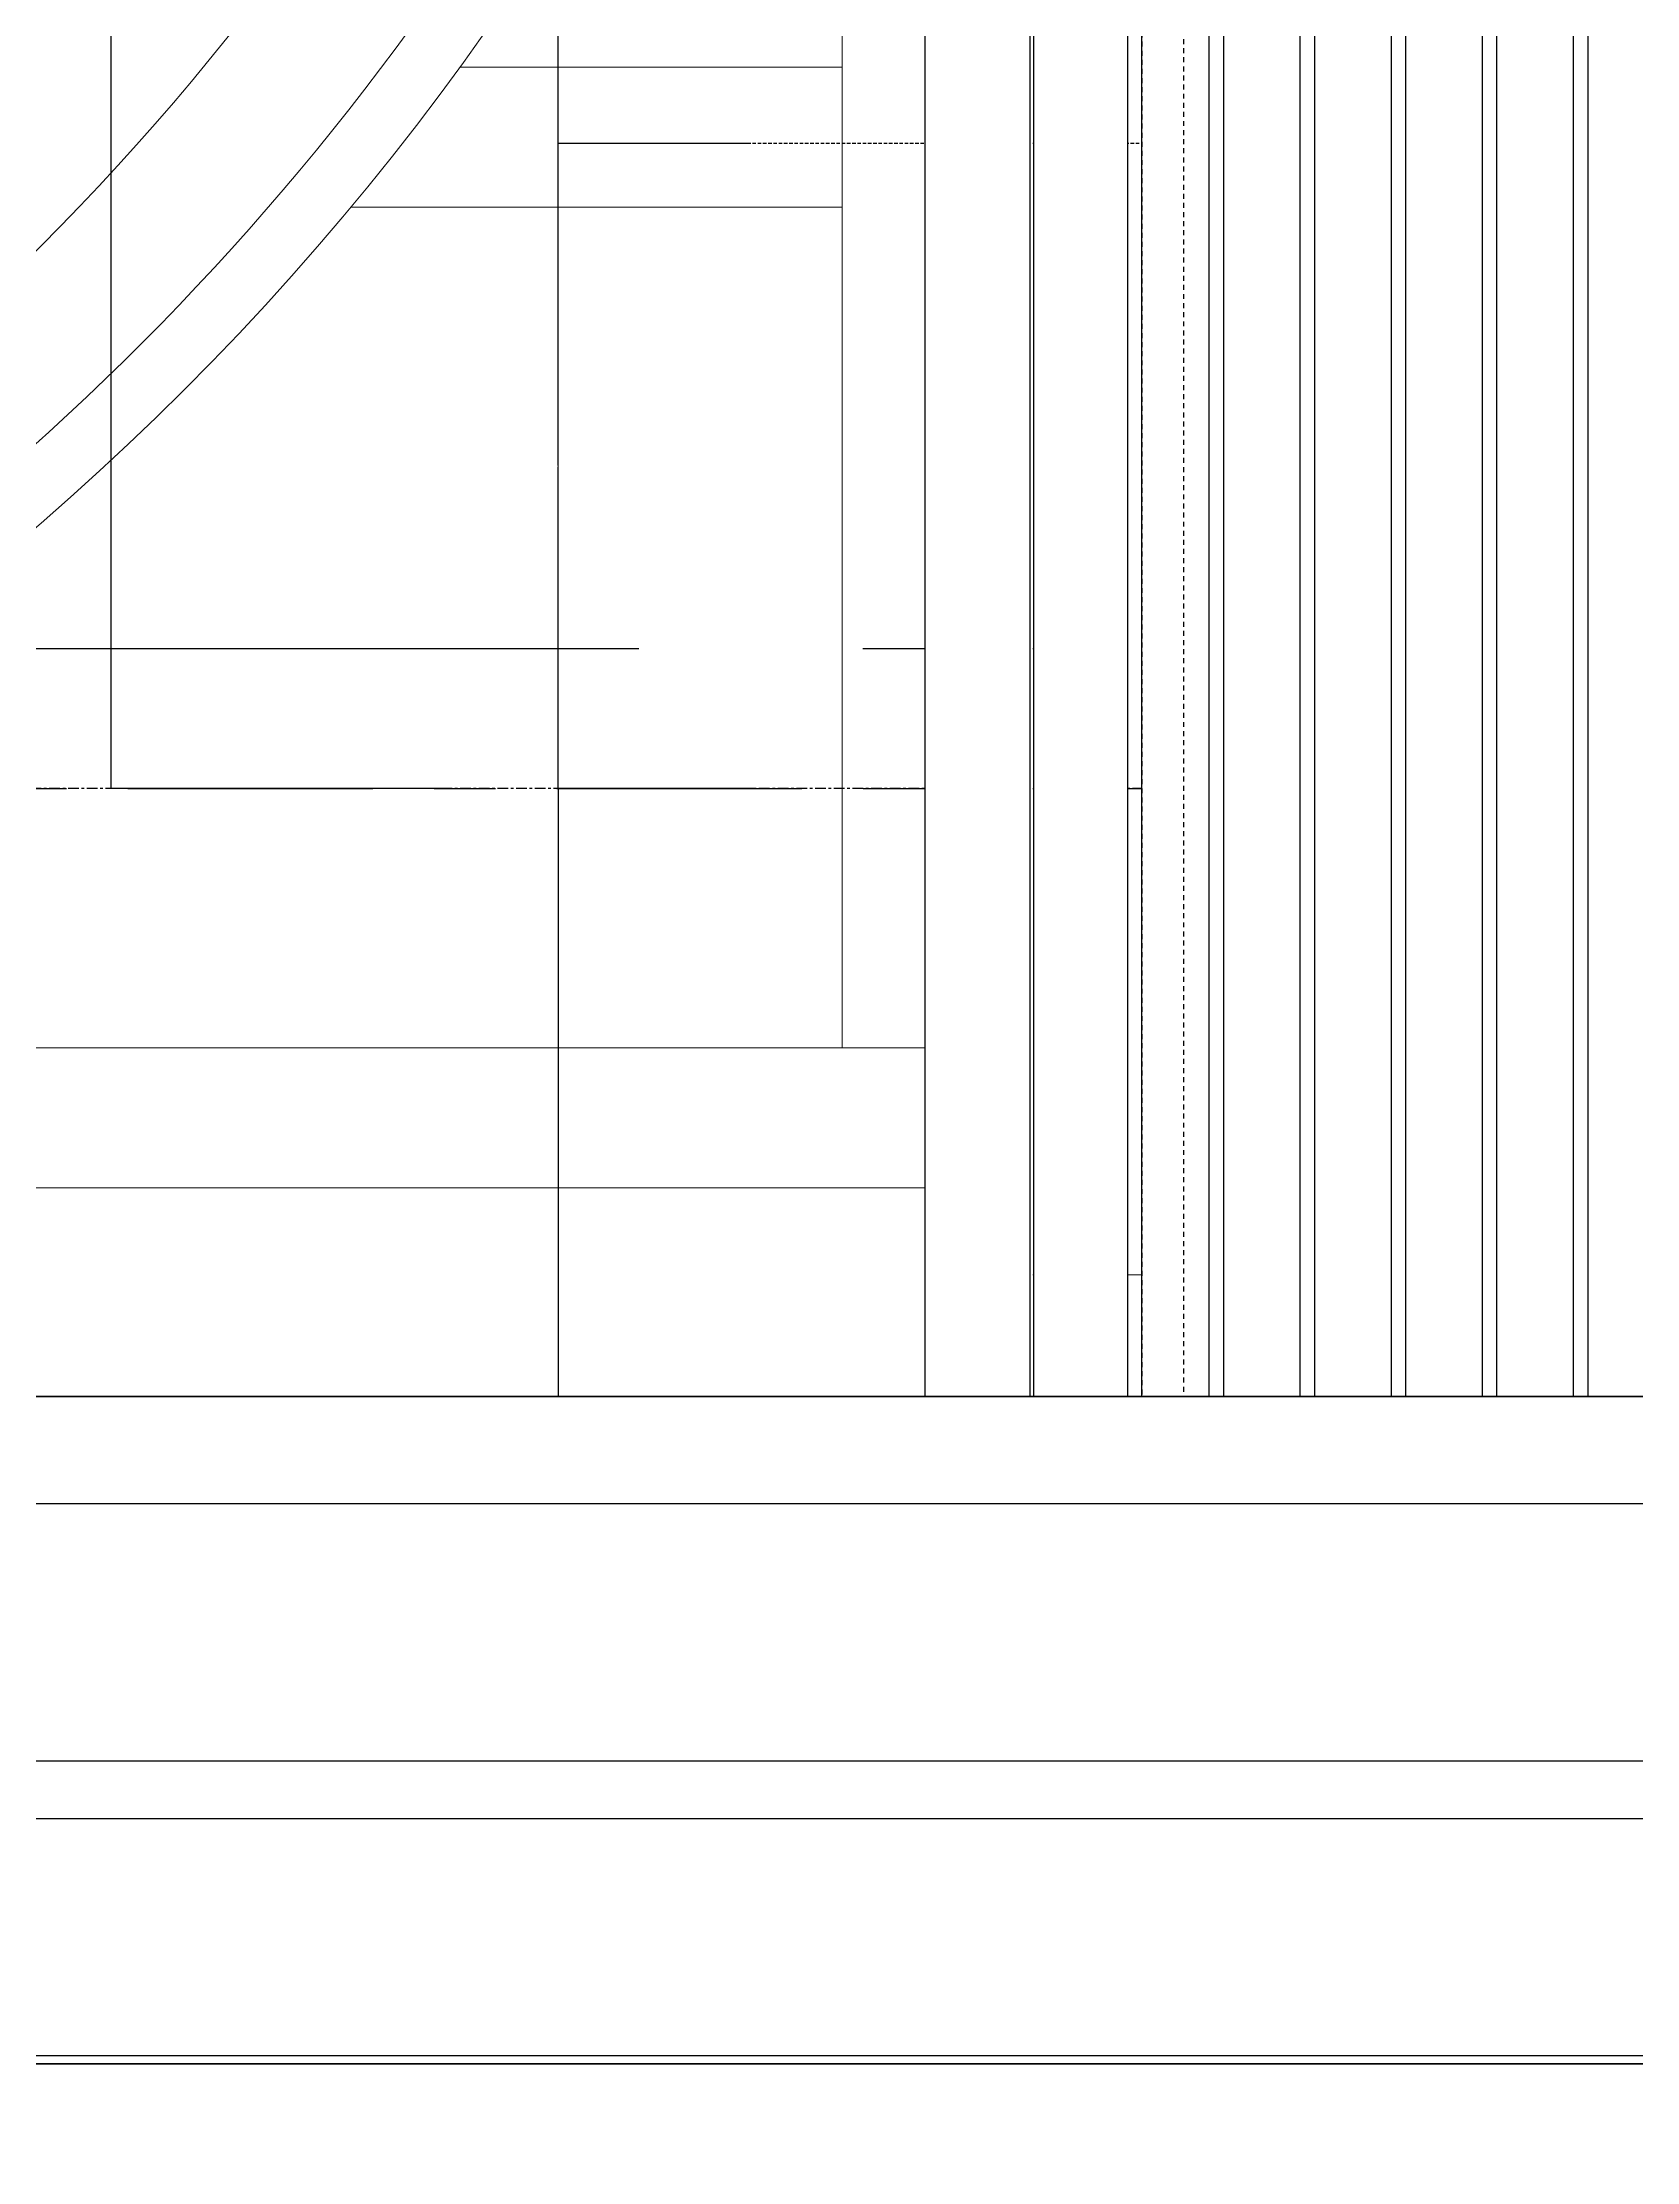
# Model space of a CAD drawing. Header units: millimetres. Extents: x 663313 to 1226001, y 1431724 to 1620898.
# Drawn here: x 896798 to 897936, y 1512975 to 1514488 of the extents above; entities that cross this region are included whole.
import ezdxf

# ---------------------------------------------------------------- set-up
doc = ezdxf.new("R2010")
doc.units = ezdxf.units.MM
for name, pattern in [('CENTER', [50.8, 31.75, -6.35, 6.35, -6.35]), ('DPA_Grid _ Level 100', [1000, 550, -160, 130, -160]), ('Grid Line', [22.225, 12.7, -3.175, 3.175, -3.175]), ('HIDDEN', [0.375, 0.25, -0.125]), ('TA_GL_000.70000', [1.925, 0.7, -0.175, 0.175, -0.175, 0.7]), ('TA_HL_001.00000', [6.5, 3.55, -2.95]), ('XKITLINE00', [0])]:
    doc.linetypes.add(name, pattern=pattern)
doc.layers.get('Defpoints').update_dxf_attribs({"color": 140})
doc.layers.add('000 - 0_HIDE_OBJ_FRAMING_DEF_SUB', color=1, linetype='Continuous', plot=False)
for name, color, linetype in [('000 - 0_SYM_DWG_GRIDLINE_MAIN_COLOR_251', 251, 'Continuous'), ('000 - CONCRETE_EX_BUILDING_CUT_COLOR_1', 1, 'Continuous'), ('000 - CONCRETE_EX_BUILDING_WIPEOUT_', 250, 'Continuous'), ('000 - GRID', 251, 'CENTER'), ('010 - ASPG_EXTR_MAIN_COLOR_2', 2, 'Continuous'), ('010 - ASPG_EXTR_WIPEOUT_', 250, 'Continuous'), ('010 - ASPG_FRAMING_MAIN_COLOR_1', 1, 'Continuous'), ('010 - ASPG_FRAMING_SUB_COLOR_2', 1, 'Continuous'), ('010 - ASPG_FRAMING_WIPEOUT_', 250, 'Continuous'), ('A-canopy', 1, 'Continuous'), ('DIM', 1, 'Continuous')]:
    doc.layers.add(name, color=color, linetype=linetype)
for name, color, linetype, lineweight in [('A-FLOR-E', 2, 'Continuous', 9), ('A-GENM', 29, 'Continuous', 9), ('Part', 2, 'Continuous', 0)]:
    doc.layers.add(name, color=color, linetype=linetype, lineweight=lineweight)
doc.styles.add('Arial', font='arial.ttf')
doc.styles.add('TA', font='', dxfattribs={"height": 4.5})
doc.styles.get('TA').set_extended_font_data('Cordia New')
doc.dimstyles.new('Dim - 40 - End', dxfattribs={"dimscale": 0.04, "dimtxt": 3, "dimasz": 1, "dimexe": 0, "dimexo": 2.5, "dimgap": 1.5, "dimtad": 1, "dimdec": 0, "dimlfac": 1000, "dimzin": 1, "dimdsep": 46, "dimtxsty": 'Arial', "dimblk": 'END', "dimcen": 0.09, "dimclrd": 1, "dimclre": 49, "dimclrt": 3, "dimadec": 0, "dimazin": 0, "dimtfac": 1, "dimtdec": 0, "dimtix": 1, "dimtofl": 0, "dimtmove": 2, "dimatfit": 3, "dimfxl": 1, "dimtfill": 1, "dimtfillclr": 256, "dimtolj": 1, "dimtzin": 0, "dimarcsym": 0})

# ---------------------------------------------------------------- blocks, each defined once
blk = doc.blocks.new('C-1-PP18-AR-2441-01-C_20260531-230906_ELEVATION_4_EX')
at = {"layer": '000 - 0_HIDE_OBJ_FRAMING_DEF_SUB', "linetype": 'DPA_Grid _ Level 100'}
blk.add_line((-11280.2, 106450), (32875.3, 106450), dxfattribs=at)
blk.add_wipeout([(12094.7, 105340), (12627.9, 105340), (12627.9, 105690), (4599.1, 105718), (3097.8, 105718), (3097.8, 105690), (-6750, 105690), (-6750, 105340), (-4754.8, 105340), (-4754.8, 102345), (-4810.3, 102345), (-4810.3, 102340), (-7510, 102340), (-7510, 102040), (-7560, 102040), (-7560, 101202), (24568, 101202), (24568, 102040), (24518, 102040), (24518, 102340), (13027.9, 102340), (13027.9, 102390), (12727.9, 102390), (12727.9, 102340), (12094.7, 102340)]).dxf.layer = '000 - CONCRETE_EX_BUILDING_WIPEOUT_'
blk = doc.blocks.new('GM_Louver Grill Vertical Z1 - Z Profile-18225337-ENT 4 ELE-4 sheet')
at = {"layer": 'A-GENM', "color": 39}
blk.add_line((131839.2, 105680), (131839.2, 110050), dxfattribs=at)
blk = doc.blocks.new('4')
at = {"layer": 'DIM'}
for p, q in [((128164.5, 105680), (128164.5, 110050)), ((128613.2, 105730), (128164.5, 105730))]:
    blk.add_line(p, q, dxfattribs=at)
blk.add_lwpolyline([(128114.5, 110050), (128663.2, 110050), (128663.2, 105680), (128114.5, 105680)], close=True, dxfattribs=at)
at = {"layer": 'A-GENM'}
for p in [(-3624.8, 0), (-3544.8, 0), (-3464.9, 0), (-3384.9, 0), (-3305, 0)]:
    blk.add_blockref('GM_Louver Grill Vertical Z1 - Z Profile-18225337-ENT 4 ELE-4 sheet', p, dxfattribs=at)
blk = doc.blocks.new('canu')
at = {"layer": '000 - CONCRETE_EX_BUILDING_CUT_COLOR_1', "linetype": 'XKITLINE00', "lineweight": 0}
for p, q in [((663604.4708, 1524737.8156), (663604.4708, 1524735.6931)), ((663604.3708, 1524737.0842), (663604.3708, 1524735.6931)), ((663604.098, 1524736.3931), (663604.3708, 1524736.3931)), ((663604.0199, 1524736.2931), (663604.3708, 1524736.2931)), ((663601.3018, 1524735.2581), (663604.6009, 1524735.4309)), ((663601.3026, 1524735.2431), (663604.6009, 1524735.4159)), ((663601.3018, 1524735.1081), (663604.6009, 1524735.1081)), ((663604.6009, 1524735.0981), (663601.3018, 1524735.0981))]:
    blk.add_line(p, q, dxfattribs=at)
blk.add_lwpolyline([(663602.9797, 1524735.6931, 0.327722), (663604.4221, 1524737.4187), (663604.4258, 1524737.538), (663604.4258, 1524738.1281), (663604.3258, 1524738.1281), (663604.3258, 1524737.538), (663604.3223, 1524737.425, -0.377868), (663602.6388, 1524735.7416), (663602.5258, 1524735.7381), (663601.4758, 1524735.7381), (663601.4758, 1524735.6381), (663601.7758, 1524735.6381)], format="xyb", dxfattribs=at)
blk.add_lwpolyline([(663601.7758, 1524735.6931), (663601.7758, 1524735.5931), (663604.4708, 1524735.5931), (663604.4708, 1524735.6931), (663602.9773, 1524735.6931)], close=True, dxfattribs=at)
blk.add_lwpolyline([(663604.4782, 1524735.4245), (663604.5009, 1524735.531), (663604.6009, 1524735.531), (663604.6009, 1524735.0981)], dxfattribs=at)
blk.add_arc((663602.5258, 1524737.5381), 1.945, 288.4525, 341.5437, dxfattribs=at)
blk = doc.blocks.new('END')
at = {"color": 1}
for p, q in [((2, 0), (-2, 0)), ((0, 2), (0, -2))]:
    blk.add_line(p, q, dxfattribs=at)
at = {"color": 3}
blk.add_line((-1, -1), (1, 1), dxfattribs=at)
blk = doc.blocks.new('*D3599')
at = {"layer": '000 - 0_HIDE_OBJ_FRAMING_DEF_SUB', "color": 49, "lineweight": -2, "transparency": 16777216}
for p, q in [((-3647.1, 106350), (-3787.8, 106350)), ((-3647.1, 105400), (-3787.8, 105400))]:
    blk.add_line(p, q, dxfattribs=at)
at = {"layer": '000 - 0_HIDE_OBJ_FRAMING_DEF_SUB', "color": 1, "lineweight": -2, "transparency": 16777216}
blk.add_line((-3787.8, 106350), (-3787.8, 105400), dxfattribs=at)
at = {"layer": 'Defpoints', "color": 0, "transparency": 16777216}
for p in [(-3647, 106350), (-3787.8, 105400), (-3647, 105400)]:
    blk.add_point(p, dxfattribs=at)
at = {"layer": '000 - 0_HIDE_OBJ_FRAMING_DEF_SUB', "color": 1, "lineweight": -2, "transparency": 16777216, "xscale": 0.04, "yscale": 0.04, "zscale": 0.04}
for p, rotation in [((-3787.8, 106350), 90), ((-3787.8, 105400), 270)]:
    blk.add_blockref('END', p, dxfattribs=dict(at, rotation=rotation))
at = {"layer": '000 - 0_HIDE_OBJ_FRAMING_DEF_SUB', "color": 3, "transparency": 16777216, "insert": (-3787.9, 105875), "char_height": 0.12, "attachment_point": 5, "rotation": 90, "style": 'Arial', "bg_fill": 3, "box_fill_scale": 1.1, "bg_fill_color": 256, "bg_fill_true_color": 13158600, "bg_fill_transparency": 0}
blk.add_mtext('\\A1;950000', dxfattribs=at)
blk = doc.blocks.new('*D3600')
at = {"layer": '000 - 0_HIDE_OBJ_FRAMING_DEF_SUB', "color": 49, "lineweight": -2, "transparency": 16777216}
for p, q in [((-3651.1, 106810.5), (-3787.8, 106810.5)), ((-3651.1, 106350), (-3787.8, 106350))]:
    blk.add_line(p, q, dxfattribs=at)
at = {"layer": '000 - 0_HIDE_OBJ_FRAMING_DEF_SUB', "color": 1, "lineweight": -2, "transparency": 16777216}
blk.add_line((-3787.8, 106350), (-3787.8, 106810.5), dxfattribs=at)
at = {"layer": 'Defpoints', "color": 0, "transparency": 16777216}
for p in [(-3787.8, 106810.5), (-3651, 106810.5), (-3651, 106350)]:
    blk.add_point(p, dxfattribs=at)
at = {"layer": '000 - 0_HIDE_OBJ_FRAMING_DEF_SUB', "color": 1, "lineweight": -2, "transparency": 16777216, "xscale": 0.04, "yscale": 0.04, "zscale": 0.04}
for p, rotation in [((-3787.8, 106810.5), 90), ((-3787.8, 106350), 270)]:
    blk.add_blockref('END', p, dxfattribs=dict(at, rotation=rotation))
at = {"layer": '000 - 0_HIDE_OBJ_FRAMING_DEF_SUB', "color": 3, "transparency": 16777216, "insert": (-3787.9, 106580.2), "char_height": 0.12, "attachment_point": 5, "rotation": 90, "style": 'Arial', "bg_fill": 3, "box_fill_scale": 1.1, "bg_fill_color": 256, "bg_fill_true_color": 13158600, "bg_fill_transparency": 0}
blk.add_mtext('\\A1;460500', dxfattribs=at)
blk = doc.blocks.new('*D3601')
at = {"layer": '000 - 0_HIDE_OBJ_FRAMING_DEF_SUB', "color": 49, "lineweight": -2, "transparency": 16777216}
for p, q in [((-3651.5, 108140), (-3787.8, 108140)), ((-3651.5, 106810.5), (-3787.8, 106810.5))]:
    blk.add_line(p, q, dxfattribs=at)
at = {"layer": '000 - 0_HIDE_OBJ_FRAMING_DEF_SUB', "color": 1, "lineweight": -2, "transparency": 16777216}
blk.add_line((-3787.8, 106810.5), (-3787.8, 108140), dxfattribs=at)
at = {"layer": 'Defpoints', "color": 0, "transparency": 16777216}
for p in [(-3787.8, 108140), (-3651.4, 108140), (-3651.4, 106810.5)]:
    blk.add_point(p, dxfattribs=at)
at = {"layer": '000 - 0_HIDE_OBJ_FRAMING_DEF_SUB', "color": 1, "lineweight": -2, "transparency": 16777216, "xscale": 0.04, "yscale": 0.04, "zscale": 0.04}
for p, rotation in [((-3787.8, 108140), 90), ((-3787.8, 106810.5), 270)]:
    blk.add_blockref('END', p, dxfattribs=dict(at, rotation=rotation))
at = {"layer": '000 - 0_HIDE_OBJ_FRAMING_DEF_SUB', "color": 3, "transparency": 16777216, "insert": (-3787.9, 107475.3), "char_height": 0.12, "attachment_point": 5, "rotation": 90, "style": 'Arial', "bg_fill": 3, "box_fill_scale": 1.1, "bg_fill_color": 256, "bg_fill_true_color": 13158600, "bg_fill_transparency": 0}
blk.add_mtext('\\A1;1329500', dxfattribs=at)
blk = doc.blocks.new('*D3618')
at = {"layer": '000 - 0_HIDE_OBJ_FRAMING_DEF_SUB', "color": 49, "lineweight": -2, "transparency": 16777216}
for p, q in [((-3863.9, 108540), (-4106.9, 108540)), ((-3863.9, 106350), (-4106.9, 106350))]:
    blk.add_line(p, q, dxfattribs=at)
at = {"layer": '000 - 0_HIDE_OBJ_FRAMING_DEF_SUB', "color": 1, "lineweight": -2, "transparency": 16777216}
blk.add_line((-4106.9, 106350), (-4106.9, 108540), dxfattribs=at)
at = {"layer": 'Defpoints', "color": 0, "transparency": 16777216}
for p in [(-4106.9, 108540), (-3863.8, 108540), (-3863.8, 106350)]:
    blk.add_point(p, dxfattribs=at)
at = {"layer": '000 - 0_HIDE_OBJ_FRAMING_DEF_SUB', "color": 1, "lineweight": -2, "transparency": 16777216, "xscale": 0.04, "yscale": 0.04, "zscale": 0.04}
for p, rotation in [((-4106.9, 108540), 90), ((-4106.9, 106350), 270)]:
    blk.add_blockref('END', p, dxfattribs=dict(at, rotation=rotation))
at = {"layer": '000 - 0_HIDE_OBJ_FRAMING_DEF_SUB', "color": 3, "transparency": 16777216, "insert": (-4107, 107445), "char_height": 0.12, "attachment_point": 5, "rotation": 90, "style": 'Arial', "bg_fill": 3, "box_fill_scale": 1.1, "bg_fill_color": 256, "bg_fill_true_color": 13158600, "bg_fill_transparency": 0}
blk.add_mtext('\\A1;2190000', dxfattribs=at)
blk = doc.blocks.new('*U4820')
at = {"layer": '000 - 0_SYM_DWG_GRIDLINE_MAIN_COLOR_251', "color": 0, "linetype": 'ByBlock', "ltscale": 5}
blk.add_line((155.4, 0), (-509, 0), dxfattribs=at)
at = {"style": 'TA', "flags": 1}
blk.add_attdef('LOCATION', (6, -6), '', height=4.5, rotation=270, dxfattribs=at)
blk = doc.blocks.new('W-1-PP18-ST_ENT4_REV00_20260531-234008_ELEVATION_4_DIMS')
at = {"layer": '000 - GRID', "linetype": 'TA_GL_000.70000', "xscale": 50.00000000000043, "yscale": 50.00000000000043, "zscale": 50.00000000000043, "rotation": 180}
blk.add_blockref('*U4820', (0, 106350), dxfattribs=at)
blk = doc.blocks.new('*U3580')
blk.add_wipeout([(0, -476.3), (-17959.2, -476.3), (-17959.2, -470.3), (-17909.2, -470.3), (-17909.2, -301.3), (-18159.3, -301.3), (-18159.3, -276.3), (-17734, -259.9), (-17734, -76.3), (-17315, -76.3), (-17315, 0), (0, 0)]).dxf.layer = 'A-canopy'
at = {"layer": 'A-canopy'}
for p, q in [((-17315, -76.3), (0, -76.3)), ((-17734, -259.9), (0, -259.9)), ((0, -301.3), (-17909.2, -301.3)), ((-17909.2, -470.3), (0, -470.3))]:
    blk.add_line(p, q, dxfattribs=at)
blk.add_lwpolyline([(0, 0), (-17315, 0), (-17315, -76.3), (-17734, -76.3), (-17734, -259.9), (-18159.3, -276.3), (-18159.3, -301.3), (-17909.2, -301.3), (-17909.2, -470.3), (-17959.2, -470.3), (-17959.2, -476.3), (0, -476.3)], dxfattribs=at)
blk.add_lwpolyline([(0, -476.3), (-17959.2, -476.3), (-17959.2, -470.3), (-17909.2, -470.3), (-17909.2, -301.3), (-18159.3, -301.3), (-18159.3, -276.3), (-17734, -259.9), (-17734, -76.3), (-17315, -76.3), (-17315, 0), (0, 0)], close=True, dxfattribs=at)
blk = doc.blocks.new('*U4744')
blk.add_wipeout([(50, 0), (465, 0), (465, 4370), (50, 4370)]).dxf.layer = '010 - ASPG_EXTR_WIPEOUT_'
at = {"layer": '010 - ASPG_EXTR_MAIN_COLOR_2'}
for points in [[(146.6, 0), (156.8, 0), (156.8, 4370), (146.6, 4370)], [(211.6, 0), (221.8, 0), (221.8, 4370), (211.6, 4370)], [(276.6, 0), (286.8, 0), (286.8, 4370), (276.6, 4370)], [(341.6, 0), (351.8, 0), (351.8, 4370), (341.6, 4370)], [(406.6, 0), (416.8, 0), (416.8, 4370), (406.6, 4370)]]:
    blk.add_lwpolyline(points, close=True, dxfattribs=at)
at = {"layer": '010 - ASPG_FRAMING_SUB_COLOR_2'}
blk.add_lwpolyline([(50, 0), (465, 0), (465, 4370), (50, 4370)], close=True, dxfattribs=at)
blk = doc.blocks.new('*U4799')
at = {"layer": '010 - ASPG_FRAMING_MAIN_COLOR_1', "linetype": 'ByBlock'}
for points in [[(0, 0), (0, 405), (25, 375), (25, 30), (0, 0)], [(1456.7, 405), (0, 405), (25, 375), (1431.7, 375)], [(1456.7, 0), (1456.7, 405), (1431.7, 375), (1431.7, 30), (1456.7, 0)], [(25, 30), (1431.7, 30), (1456.7, 0), (0, 0), (25, 30)]]:
    blk.add_lwpolyline(points, close=True, dxfattribs=at)
blk = doc.blocks.new('*U5063')
blk.add_wipeout([(0, 0), (1456.7, 0), (1456.7, 67.3), (0, 67.3)]).dxf.layer = '010 - ASPG_FRAMING_WIPEOUT_'
blk.add_wipeout([(4370, 67.8), (4370, 144.8), (0, 144.8), (0, 67.8)]).dxf.layer = '010 - ASPG_EXTR_WIPEOUT_'
at = {"layer": '010 - ASPG_EXTR_MAIN_COLOR_2'}
blk.add_lwpolyline([(4370, 69.8), (4370, 144.8), (0, 144.8), (0, 69.8)], close=True, dxfattribs=at)
at = {"layer": '010 - ASPG_FRAMING_SUB_COLOR_2'}
blk.add_lwpolyline([(0, 0), (1456.7, 0), (1456.7, 67.3), (0, 67.3)], close=True, dxfattribs=at)
blk = doc.blocks.new('W-1-PP18-ST_ENT4_REV00_20260531-231113_ELEVATION_4_ST')
at = {"layer": '000 - 0_HIDE_OBJ_FRAMING_DEF_SUB', "color": 251, "linetype": 'Grid Line'}
blk.add_line((-3180, 110605.5718), (-3180, 102240), dxfattribs=at)
at = {"layer": '000 - 0_HIDE_OBJ_FRAMING_DEF_SUB', "color": 251, "linetype": 'HIDDEN', "ltscale": 10}
for p, q in [((-3005.2593, 106810.5), (-3743.5951, 106810.5)), ((-3030, 105400), (-4068.63, 105400))]:
    blk.add_line(p, q, dxfattribs=at)
at = {"layer": '000 - 0_HIDE_OBJ_FRAMING_DEF_SUB', "linetype": 'Grid Line', "ltscale": 0.6}
blk.add_line((-3330, 106350), (-6669.5561, 106350), dxfattribs=at)
at = {"layer": 'A-FLOR-E', "color": 1, "linetype": 'HIDDEN', "ltscale": 20}
blk.add_line((-1529.9965, 105400), (-3030, 105400), dxfattribs=at)
blk.add_lwpolyline([(-3030, 102240), (-3030, 109849.9999), (-3330, 109849.9999), (-3330, 102240)], dxfattribs=at)
at = {"layer": 'Part', "linetype": 'XKITLINE00', "lineweight": 0}
blk.add_line((-1529.9965, 106350), (-3030, 106350), dxfattribs=at)
blk.add_blockref('4', (-131569.4634, 0))
at = {"layer": 'DIM', "color": 1, "xscale": 1000, "yscale": 1000, "zscale": 1000}
blk.add_blockref('canu', (-663607955.8145, -1524629528.0512), dxfattribs=at)
at = {"layer": '000 - 0_HIDE_OBJ_FRAMING_DEF_SUB', "color": 1}
for base, p1, p2, picture, middle in [((-4106.8652, 108540), (-3863.7554, 106350), (-3863.7554, 108540), '*D3618', (-4106.9864, 107445)), ((-3787.7573, 105400), (-3646.9632, 106350), (-3646.9632, 105400), '*D3599', (-3787.8785, 105875))]:
    dim = blk.add_linear_dim(base=base, p1=p1, p2=p2, angle=90, dimstyle='Dim - 40 - End', dxfattribs=at)
    dim.commit()
    dim.dimension.update_dxf_attribs({"geometry": picture, "text_midpoint": middle})
dim = blk.add_linear_dim(base=(-3787.7573, 106810.5), p1=(-3650.9926, 106350), p2=(-3650.9926, 106810.5), angle=90, dimstyle='Dim - 40 - End', dxfattribs=at)
dim.commit()
dim.dimension.update_dxf_attribs({"geometry": '*D3600', "text_midpoint": (-3787.8785, 106580.25)})
dim = blk.add_linear_dim(base=(-3787.7573, 108140), p1=(-3651.395, 106810.5), p2=(-3651.395, 108140), angle=90, dimstyle='Dim - 40 - End', dxfattribs=at)
dim.commit()
dim.dimension.update_dxf_attribs({"geometry": '*D3601', "text_midpoint": (-3787.8786, 107475.25)})

msp = doc.modelspace()

# ---------------------------------------------------------------- block references
at = {"layer": 'DIM', "color": 1}
msp.add_blockref('W-1-PP18-ST_ENT4_REV00_20260531-231113_ELEVATION_4_ST', (900953.6784, 1407605.0011), dxfattribs=at)

# ---------------------------------------------------------------- next in the draw order: block references
msp.add_blockref('W-1-PP18-ST_ENT4_REV00_20260531-234008_ELEVATION_4_DIMS', (900953.6784, 1407605.0011), dxfattribs=at)

# ---------------------------------------------------------------- next in the draw order: block references
msp.add_blockref('C-1-PP18-AR-2441-01-C_20260531-230906_ELEVATION_4_EX', (900953.6784, 1407605.0011))

# ---------------------------------------------------------------- next in the draw order: block references
at = {"linetype": 'TA_HL_001.00000', "rotation": 90}
msp.add_blockref('*U5063', (897572.6784, 1513285.0011), dxfattribs=at)
at = {"xscale": -1}
msp.add_blockref('*U4744', (898047.6784, 1513285.0011), dxfattribs=at)

# ---------------------------------------------------------------- next in the draw order: block references
at = {"linetype": 'TA_HL_001.00000', "yscale": -1, "rotation": 90}
msp.add_blockref('*U4799', (897582.6784, 1513285.0011), dxfattribs=at)

# ---------------------------------------------------------------- next in the draw order: block references
msp.add_blockref('*U3580', (911548.6799, 1513521.0011))

doc.saveas('drawing.dxf')
